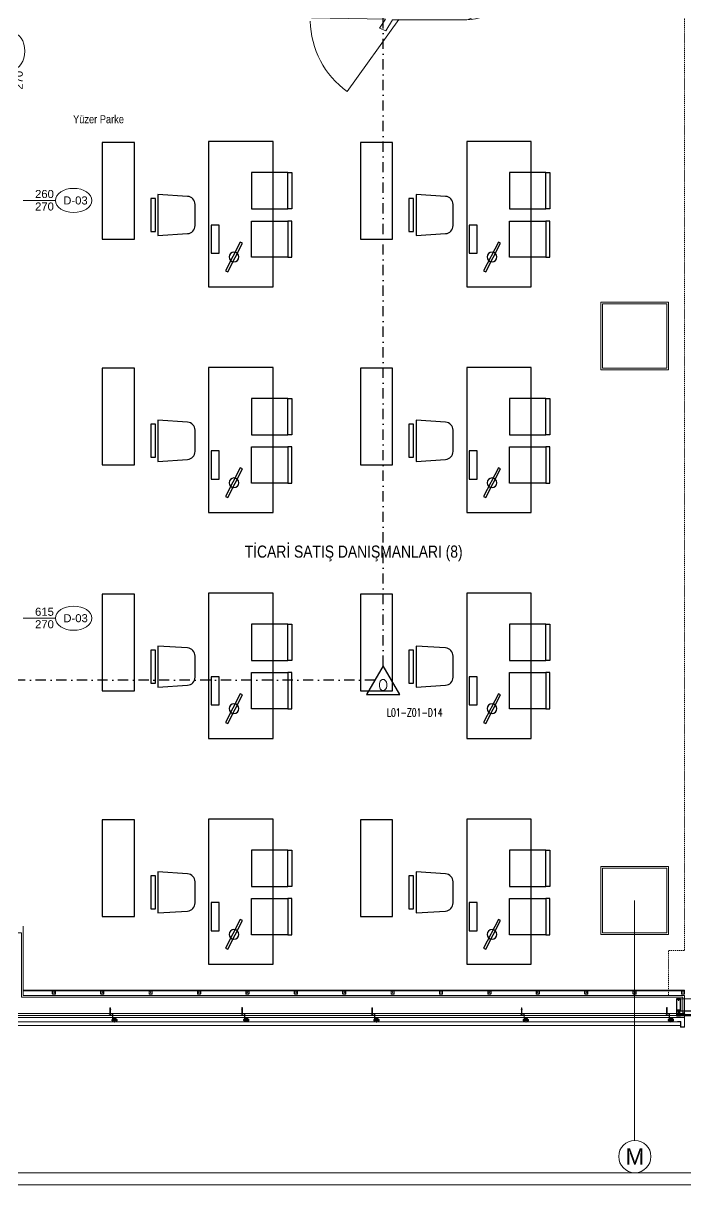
# Model space of a CAD drawing. Extents: x -3709 to 34975, y -230 to 8245.
# Drawn here: x 4483 to 5304, y 0 to 1440 of the extents above; entities that cross this region are included whole.
import ezdxf
from ezdxf.enums import TextEntityAlignment as Align

# ---------------------------------------------------------------- set-up
doc = ezdxf.new("R2010")
doc.units = 0
doc.linetypes.add('DASHDOT', pattern=[25.4, 12.7, -6.35, 0, -6.35])
doc.linetypes.add('DOT2', pattern=[0.125, 0, -0.125])
doc.layers.get('0').update_dxf_attribs({"color": 9, "lineweight": 9})
for name, color, linetype, lineweight in [('00', 9, 'Continuous', 9), ('01', 9, 'Continuous', 9), ('04', 9, 'Continuous', 9), ('05', 9, 'Continuous', 9), ('06D', 9, 'Continuous', 9), ('10', 9, 'Continuous', 9), ('10A', 9, 'Continuous', 9), ('11', 9, 'Continuous', 9), ('14', 9, 'Continuous', 9), ('15', 9, 'Continuous', 9), ('20', 9, 'DOT2', 9), ('21', 9, 'Continuous', 9), ('22', 8, 'Continuous', 9), ('24', 9, 'Continuous', 9), ('33', 9, 'BATTING', 9), ('40A', 9, 'Continuous', 9), ('E-DEDEKTÖR NUMARALARI', 20, 'Continuous', 30), ('E-KABLO', 7, 'Continuous', 30), ('E-OPTİK DUMAN DEDEKTÖRÜ', 7, 'Continuous', 30)]:
    doc.layers.add(name, color=color, linetype=linetype, lineweight=lineweight)
doc.styles.add('Arial', font='arial.ttf', dxfattribs={"height": 2.5})
doc.styles.add('E-YAZI', font='txttw.shx')
doc.styles.add('MuuM_TEXT-STANDART', font='ARIALN.TTF')
doc.linetypes.add('BATTING', pattern='A,0.0001,-0.1,[134,ltypeshp.shx,S=0.1,R=0,X=-0.1,Y=0],-0.2,[134,ltypeshp.shx,S=0.1,R=180,X=0.1,Y=0],-0.1', length=0.4001)

# ---------------------------------------------------------------- blocks, each defined once
blk = doc.blocks.new('0_aks')
at = {"linetype": 'Continuous'}
blk.add_circle((0, 0), 2, dxfattribs=at)
at = {"style": 'Arial'}
blk.add_attdef('AKS', text='', height=2, dxfattribs=at).set_placement((0, 0), align=Align.MIDDLE_CENTER)
blk = doc.blocks.new('p-aks_vw')
at = {"layer": '24', "ltscale": 2}
blk.add_lwpolyline([(4840, 40), (4840, -257.5)], dxfattribs=at)
at = {"layer": '24', "xscale": 10, "yscale": 10, "zscale": 10}
blk.add_blockref('0_aks', (4840.3, -277.5), dxfattribs=at).add_auto_attribs({'AKS': 'M'})
blk = doc.blocks.new('p-cephe-onkisim')
blk.add_point((-905.5, 38))
at = {"layer": '06D'}
for p, q in [((-244.8, 38), (-903.2, 38)), ((-244.8, 17), (-903.2, 17))]:
    blk.add_line(p, q, dxfattribs=at)
at = {"layer": '10', "lineweight": 25, "ltscale": 0.5}
for points in [[(-907.8, 23.6), (-907.4, 23.6), (-907.4, 23.6), (-907.3, 23.6), (-906.9, 23.6), (-906.9, 23.4), (-907, 23.4), (-907, 23.3), (-906.9, 23.3), (-906.6, 23.3), (-906.6, 23.4), (-906.7, 23.4), (-906.7, 23.6), (-906.1, 23.6), (-906, 23.5), (-906, 23.4), (-906, 22.3), (-905.9, 22.3), (-905.8, 22.3), (-905.7, 22.4), (-905.7, 22.4), (-905.7, 22.5), (-905.7, 22.6), (-905.7, 22.6), (-905.7, 22.6), (-905.7, 22.8), (-905.7, 22.8), (-905.7, 22.8), (-905.7, 23), (-905.7, 23), (-905.7, 23), (-905.7, 23.1), (-905.7, 23.2), (-905.7, 23.2), (-905.7, 23.3), (-905.7, 23.3), (-905.7, 23.4), (-905.7, 23.4), (-905.6, 23.6), (-905.5, 23.7), (-905.4, 23.6), (-905.3, 23.4), (-905.3, 23.3), (-905.3, 23.3), (-905.3, 23.2), (-905.3, 23.1), (-905.3, 23.1), (-905.3, 23), (-905.3, 22.9), (-905.3, 22.9), (-905.3, 22.9), (-905.3, 22.7), (-905.3, 22.7), (-905.3, 22.7), (-905.3, 22.6), (-905.3, 22.5), (-905.3, 22.5), (-905.3, 22.4), (-905.2, 22.4), (-905.1, 22.3), (-905, 22.3), (-905, 22.3), (-905, 23.4), (-904.9, 23.5), (-904.8, 23.6), (-904.3, 23.6), (-904.3, 23.4), (-904.4, 23.4), (-904.4, 23.3), (-904, 23.3), (-904, 23.3), (-904, 23.4), (-904.1, 23.4), (-904.1, 23.6), (-903.6, 23.6), (-903.6, 23.6), (-903.6, 23.6), (-903.1, 23.6), (-903.1, 23.4), (-903.3, 23.4), (-903.3, 23.3), (-903.2, 23.3), (-903, 23.3), (-903, 37.9), (-903, 38), (-903.2, 38), (-907.8, 38), (-908, 37.9), (-908, 37.9), (-908, 23.6)], [(-903.2, 23.9), (-907.8, 23.9), (-907.8, 37.8), (-905.7, 37.8), (-905.6, 37.7), (-905.6, 37.3), (-905.7, 37.2), (-905.7, 37.2), (-905.8, 37.2), (-905.8, 37.1), (-905.8, 37.1), (-905.9, 37.1), (-905.9, 37), (-905.9, 37), (-905.9, 36.9), (-906, 36.8), (-906, 36.8), (-906, 36.7), (-905.9, 36.7), (-905.9, 36.6), (-905.9, 36.6), (-905.9, 36.5), (-905.8, 36.5), (-905.8, 36.4), (-905.7, 36.4), (-905.6, 36.5), (-905.6, 36.7), (-905.7, 36.7), (-905.7, 36.7), (-905.7, 36.8), (-905.7, 36.9), (-905.7, 36.9), (-905.6, 36.9), (-905.6, 37), (-905.5, 37), (-905.4, 37), (-905.4, 36.9), (-905.4, 36.9), (-905.3, 36.9), (-905.3, 36.8), (-905.3, 36.7), (-905.4, 36.7), (-905.4, 36.7), (-905.4, 36.6), (-905.4, 36.5), (-905.3, 36.4), (-905.2, 36.4), (-905.2, 36.5), (-905.2, 36.5), (-905.1, 36.6), (-905.1, 36.6), (-905.1, 36.7), (-905.1, 36.7), (-905.1, 36.8), (-905.1, 36.8), (-905.1, 36.9), (-905.1, 37), (-905.1, 37), (-905.1, 37.1), (-905.2, 37.1), (-905.2, 37.1), (-905.3, 37.2), (-905.3, 37.2), (-905.3, 37.2), (-905.4, 37.3), (-905.4, 37.7), (-905.4, 37.8), (-903.2, 37.8), (-903.2, 23.9)], [(-908, 23.6), (-908, 17.2), (-907.9, 17), (-907.8, 17), (-903.2, 17), (-903, 17.1), (-903, 17.2), (-903, 18.2), (-903.1, 18.2), (-903.2, 17.9), (-903.2, 17.8), (-903.1, 17.8), (-903.1, 17.2), (-903.2, 17.1), (-907.8, 17.1), (-907.9, 17.2), (-907.9, 17.8), (-907.8, 17.8), (-907.8, 17.9), (-907.8, 23.6)]]:
    blk.add_lwpolyline(points, dxfattribs=at)
for points in [[(-907.6, 18.1), (-907.5, 18.1), (-907.5, 18.1), (-907.5, 18.2), (-907.8, 18.2), (-907.8, 17.8), (-907.7, 17.8), (-907.8, 17.8), (-907.8, 17.7), (-907.8, 17.7), (-907.8, 17.5), (-907.7, 17.4), (-907.6, 17.2), (-907.6, 17.2), (-907.6, 17.2), (-907.6, 17.3), (-907.6, 17.6), (-907.5, 17.7), (-906.6, 17.7), (-906.5, 17.8), (-906.5, 17.9), (-906.4, 18), (-905.5, 18), (-905.5, 18), (-905.5, 18), (-904.6, 18), (-904.5, 17.9), (-904.5, 17.8), (-904.4, 17.7), (-903.5, 17.7), (-903.5, 17.6), (-903.5, 17.3), (-903.4, 17.2), (-903.4, 17.2), (-903.4, 17.2), (-903.3, 17.4), (-903.2, 17.5), (-903.2, 17.7), (-903.2, 17.7), (-903.2, 17.8), (-903.3, 17.8), (-903.3, 17.8), (-903.2, 18.2), (-903.5, 18.2), (-903.6, 18.1), (-903.6, 18.1), (-903.4, 18.1), (-903.4, 17.9), (-903.5, 17.8), (-904.4, 17.8), (-904.4, 18.1), (-904.3, 18.1), (-904.3, 18.1), (-904.3, 18.2), (-906.7, 18.2), (-906.8, 18.1), (-906.8, 18.1), (-906.6, 18.1), (-906.6, 17.8), (-907.5, 17.8), (-907.6, 17.9)], [(-905, 22.2), (-905.2, 22.2), (-905.3, 22.3), (-905.3, 22.4), (-905.3, 22.6), (-905.3, 22.8), (-905.3, 22.8), (-905.3, 22.9), (-905.3, 22.9), (-905.3, 22.9), (-905.3, 23.1), (-905.3, 23.2), (-905.3, 23.2), (-905.4, 23.4), (-905.5, 23.4), (-905.6, 23.4), (-905.7, 23.2), (-905.7, 23.2), (-905.7, 23.1), (-905.7, 22.9), (-905.7, 22.9), (-905.7, 22.9), (-905.7, 22.8), (-905.7, 22.8), (-905.7, 22.6), (-905.7, 22.4), (-905.7, 22.3), (-905.8, 22.2), (-906, 22.2), (-906, 19.4), (-906, 19.3), (-905.9, 19.1), (-905.9, 19), (-905.9, 19), (-906, 19), (-906, 19), (-906, 19), (-906, 18.4), (-905.9, 18.3), (-905.8, 18.4), (-905.8, 18.5), (-905.8, 18.5), (-905.9, 18.5), (-905.9, 18.8), (-905.8, 18.9), (-905.5, 19.2), (-905.5, 19.2), (-905.5, 19.2), (-905.2, 18.9), (-905.1, 18.8), (-905.1, 18.5), (-905.2, 18.5), (-905.2, 18.5), (-905.2, 18.4), (-905.1, 18.3), (-905, 18.4), (-905, 18.4), (-905, 19), (-905, 19), (-905.1, 19), (-905.1, 19), (-905.1, 19.1), (-905, 19.3), (-905, 19.4)], [(-904.6, 21.6), (-904.6, 21.5), (-905, 21.5), (-905, 21.6), (-904.9, 21.7), (-904.9, 21.7), (-904.6, 21.7), (-904.5, 21.8), (-904.4, 21.9), (-904.4, 22.2), (-904.4, 22.2), (-904.4, 22.2), (-904.3, 22.2), (-904.3, 21.9), (-904.3, 21.9), (-904.3, 21.8), (-904.4, 21.8), (-904.4, 21.7), (-904.4, 21.7), (-904.4, 21.6), (-904.5, 21.6), (-904.5, 21.6)], [(-904.6, 20.7), (-904.6, 20.7), (-905, 20.6), (-905, 20.7), (-904.9, 20.8), (-904.9, 20.8), (-904.6, 20.8), (-904.5, 20.9), (-904.4, 21), (-904.4, 21.3), (-904.4, 21.3), (-904.4, 21.4), (-904.3, 21.3), (-904.3, 21), (-904.3, 21), (-904.3, 20.9), (-904.4, 20.9), (-904.4, 20.8), (-904.4, 20.8), (-904.4, 20.8), (-904.5, 20.7), (-904.5, 20.7)], [(-904.6, 19.8), (-904.6, 19.8), (-905, 19.7), (-905, 19.8), (-904.9, 19.9), (-904.9, 19.9), (-904.6, 19.9), (-904.5, 20), (-904.4, 20.1), (-904.4, 20.4), (-904.4, 20.5), (-904.4, 20.5), (-904.3, 20.4), (-904.3, 20.1), (-904.3, 20.1), (-904.3, 20), (-904.4, 20), (-904.4, 20), (-904.4, 19.9), (-904.4, 19.9), (-904.5, 19.8), (-904.5, 19.8)]]:
    blk.add_lwpolyline(points, close=True, dxfattribs=at)
at = {"layer": '10A', "linetype": 'Continuous'}
blk.add_lwpolyline([(-908, 17.5), (-908, 17.2), (-908.1, 17), (-908.1, 17), (-907.8, 17), (-908, 17.1), (-908, 17.2), (-908, 17.5)], dxfattribs=at)
at = {"layer": '15', "linetype": 'Continuous'}
blk.add_lwpolyline([(-741.4, 23), (-741.4, 18.5), (-904.3, 18.5), (-904.3, 23)], close=True, dxfattribs=at)
blk = doc.blocks.new('p-cephe-onkisim-toplam')
blk.add_blockref('p-cephe-onkisim', (0, 0))
blk = doc.blocks.new('p-kolon-80x80-vw')
at = {"layer": '01'}
blk.add_lwpolyline([(-40, -40), (-40, 40), (40, 40), (40, -40)], close=True, dxfattribs=at)
blk = doc.blocks.new('p-araba-caddy')
for points in [[(4.3, 87.5), (96.5, 89.4), (104.4, 102.9), (112.3, 100.1), (105.3, 88.5), (403.1, 88.7), (392.4, 85.5), (418.7, 84.4, -0.236784), (423.2, -86), (112.4, -97.4), (113, -112.6), (99.2, -96.1), (12.1, -96.1, -0.35315), (-45.8, -38.2), (-47.8, 31.6, -0.418979), (4.3, 87.5, -0.014091)], [(2.6, 87.1), (-12.8, 80.3, 0.245122), (-38.2, 40.6, 1.092698)], [(409.1, 84.8, -0.220393), (429.1, 10.6, -0.069309), (420.9, -80.6, -0.369387), (413.2, -85.3, 0.321855)], [(64.1, 71.9), (123.6, 65.8, 0.084966), (128.5, -72.9, -0.035125), (66.4, -79.5, -0.194351), (64.1, 71.9, 5.525286)], [(198.7, 59.3), (404.3, 58.7, -0.170159), (399.2, -57.5), (133.8, -68.3)], [(420.8, 66.6), (409.1, 55.6, -0.115145), (408.6, -46.7, 0.095225), (425.8, -65.7, -1.448896)], [(414.2, 20.7, 0.498413), (429.9, 21.3, -5.209749)], [(414.6, 10.4, -0.389225), (429.1, 8.8, 0.453338)], [(-37.1, -40.4), (-20.3, -78.2, 0.180747), (-6, -89.7), (12.1, -96.1)]]:
    blk.add_lwpolyline(points, format="xyb")
for points in [[(128.4, 63.6), (198.3, 59.3), (187, 88.6)], [(-16.6, 71.1), (53.8, 76), (64, 81.8), (88.8, 77.8), (93.6, 84.4), (100.3, 80.4), (104.7, 83.1), (183.5, 83.5), (188.3, 71.1), (129.9, 71.1)], [(220.1, 84.7), (385.3, 81.2), (382, 68.1), (219.9, 73.1), (220.1, 84.7)], [(277.7, 83.1), (275.4, 70.9)], [(330, 82.5), (330.9, 70)], [(36.4, 59.8), (-33.1, 43.8), (-47.9, 36), (-46.1, -36), (-30.1, -43.8), (45.2, -66.5)], [(404.8, 58), (419.3, 71.2)], [(-33.2, 43.7), (-33, -41.8)], [(-42.8, 38.7), (-42.7, -37.7)], [(-39.6, 40.4), (-39.4, -39.3)], [(-36.4, 42.1), (-36.2, -40.8)], [(399.2, -57.5), (422.7, -74.7)], [(217.7, -71.2), (380.6, -66), (385.8, -78.4), (219.1, -84.1), (217.2, -71.2)], [(277.5, -68.5), (278.6, -81.7)], [(328.6, -68.3), (329.4, -80.9)], [(-13.4, -77.2), (54.3, -79.9), (68.9, -86.5), (98.6, -88.7), (103, -86.9), (111, -96.2), (108.3, -88.7), (191.1, -89.1), (192, -93.6)], [(118.2, -77.6), (201.9, -75.8), (199.3, -94.6)]]:
    blk.add_lwpolyline(points)
blk.add_lwpolyline([(53.8, 76), (130, 70.6, 0.08903), (133.8, -71.9, -0.153631), (54.3, -80.6, -0.218697)], format="xyb", close=True)
blk = doc.blocks.new('p- caddy')
for p, q in [((-86.5, 354), (-175.7, 289.9)), ((97.8, 351.9), (187, 287.8))]:
    blk.add_line(p, q)
blk.add_arc((-86.5, 354), 109.8, 215.7081, 269.024)
at = {"extrusion": (0, 0, -1)}
blk.add_arc((-97.8, 351.9), 109.8, 215.7081, 269.024, dxfattribs=at)
at = {"rotation": 268.9244510197643}
blk.add_blockref('p-araba-caddy', (10.6, 442.2), dxfattribs=at)
blk = doc.blocks.new('m-çalışma dolap modül')
at = {"lineweight": -3, "ltscale": 0.5}
blk.add_lwpolyline([(0, 40), (120, 40), (120, 0), (0, 0)], close=True, dxfattribs=at)
blk = doc.blocks.new('m-vw-sandalye-02')
at = {"lineweight": -3, "ltscale": 0.5}
for points in [[(-22.5, 0), (-22.5, -5), (22.5, -5), (22.5, 0)], [(-22.5, -5), (22.5, -5), (22.5, -50), (-22.5, -50)]]:
    blk.add_lwpolyline(points, close=True, dxfattribs=at)
blk = doc.blocks.new('m-vw-sandalye')
at = {"lineweight": -3, "ltscale": 0.5}
blk.add_lwpolyline([(-20.5, 0), (20.5, 0), (20.5, -6), (-20.5, -6)], close=True, dxfattribs=at)
blk.add_lwpolyline([(-25.5, -9), (25.5, -9), (23.1, -45.7, -0.395265), (13.1, -55), (-13.1, -55, -0.395265), (-23.1, -45.7)], format="xyb", close=True, dxfattribs=at)
blk = doc.blocks.new('m-vw-çalışma-p-01')
at = {"lineweight": -3, "ltscale": 0.5}
for p, q in [((11.9, 179), (91.9, 179)), ((11.9, -1), (11.9, 179)), ((91.9, 179), (91.9, -1)), ((91.9, -1), (11.9, -1))]:
    blk.add_line(p, q, dxfattribs=at)
for points in [[(32.8, 159.2), (35.5, 160.5), (53.7, 124.9), (51.1, 123.6)], [(15, 137.5), (25, 137.5), (25, 102.5), (15, 102.5)]]:
    blk.add_lwpolyline(points, close=True, dxfattribs=at)
blk.add_circle((43.3, 142.1), 6, dxfattribs=at)
at = {"lineweight": -3, "ltscale": 0.5, "xscale": -1, "rotation": 270}
blk.add_blockref('m-vw-sandalye-02', (115, 120), dxfattribs=at)
at = {"lineweight": -3, "rotation": 90}
blk.add_blockref('m-vw-sandalye', (-60, 90), dxfattribs=at)
at = {"lineweight": -3, "ltscale": 0.5, "rotation": 270}
blk.add_blockref('m-vw-sandalye-02', (115, 60), dxfattribs=at)
blk = doc.blocks.new('cxvxv')
for p, q in [((-21988.4, 8561, 0), (-21988.4, 8560.3, 0)), ((-21988.4, 8560.3, 0), (-21986.6, 8560.3, 0)), ((-21988.4, 8555.4, 0), (-21986.6, 8555.4, 0)), ((-21988.4, 8554.7, 0), (-21988.4, 8555.4, 0)), ((-21986.9, 8561.1, 0), (-21988.2, 8561.1, 0)), ((-21988, 8561.2, 0), (-21987, 8561.3, 0)), ((-21988, 8561.3, 0), (-21988, 8561.3, 0)), ((-21988, 8561.2, 0), (-21988, 8561.3, 0)), ((-21988, 8561.3, 0), (-21987.9, 8561.3, 0)), ((-21988, 8561.1, 0), (-21987, 8561.2, 0)), ((-21988, 8561.1, 0), (-21988, 8561.2, 0)), ((-21988, 8561.2, 0), (-21988, 8561.2, 0)), ((-21988, 8561.1, 0), (-21988, 8561.1, 0)), ((-21988, 8561.1, 0), (-21988, 8561.1, 0)), ((-21988, 8561.1, 0), (-21988, 8561.1, 0)), ((-21988, 8561, 0), (-21988, 8560.3, 0)), ((-21988, 8560.3, 0), (-21987, 8560.3, 0)), ((-21988, 8560.3, 0), (-21988, 8560.3, 0)), ((-21988, 8560.1, 0), (-21988, 8555.6, 0)), ((-21988, 8555.4, 0), (-21987, 8555.4, 0)), ((-21988, 8554.7, 0), (-21988, 8555.4, 0)), ((-21988, 8555.4, 0), (-21988, 8555.4, 0)), ((-21987.5, 8561.3, 0), (-21987.9, 8561.3, 0)), ((-21987.7, 8561, 0), (-21987.7, 8561.1, 0)), ((-21987.7, 8561.1, 0), (-21987.7, 8561.1, 0)), ((-21987.5, 8561.3, 0), (-21987.1, 8561.3, 0)), ((-21987.1, 8561.3, 0), (-21987.1, 8561.2, 0)), ((-21987, 8561.3, 0), (-21987.1, 8561.3, 0)), ((-21987.1, 8561.3, 0), (-21987, 8561.3, 0)), ((-21987, 8561.3, 0), (-21987.1, 8561.3, 0)), ((-21987, 8561.3, 0), (-21987.1, 8561.3, 0)), ((-21987.1, 8561.2, 0), (-21987, 8561.2, 0)), ((-21987, 8561.2, 0), (-21987.1, 8561.2, 0)), ((-21987.1, 8561.2, 0), (-21987.1, 8561.1, 0)), ((-21987.1, 8561.1, 0), (-21987, 8561.1, 0)), ((-21987.1, 8560.6, 0), (-21987.1, 8561, 0)), ((-21987.1, 8560.6, 0), (-21987.1, 8560.3, 0)), ((-21987.1, 8560.3, 0), (-21987.1, 8560.3, 0)), ((-21987.1, 8555.6, 0), (-21987.1, 8560.1, 0)), ((-21987.1, 8555.1, 0), (-21987.1, 8555.4, 0)), ((-21987.1, 8555.4, 0), (-21987.1, 8555.4, 0)), ((-21987.1, 8555.1, 0), (-21987.1, 8554.7, 0)), ((-21987, 8560.3, 0), (-21987, 8560.3, 0)), ((-21987, 8555.6, 0), (-21987, 8560.1, 0)), ((-21987, 8555.4, 0), (-21987, 8555.4, 0)), ((-21986.6, 8560.3, 0), (-21986.6, 8561, 0)), ((-21986.6, 8555.4, 0), (-21986.6, 8554.7, 0)), ((-21986.9, 8554.7, 0), (-21988.2, 8554.7, 0))]:
    blk.add_line(p, q)
at = {"elevation": 0}
for points in [[(-21986.3, 8560.1), (-21988.7, 8560.1), (-21988.7, 8560.3), (-21986.3, 8560.3)], [(-21986.3, 8555.6), (-21988.7, 8555.6), (-21988.7, 8555.4), (-21986.3, 8555.4)]]:
    blk.add_lwpolyline(points, close=True, dxfattribs=at)
for points in [[(-21988, 8560.3), (-21988, 8560.3)], [(-21988, 8560.1), (-21988, 8555.6)], [(-21988, 8555.4), (-21988, 8555.4)]]:
    blk.add_lwpolyline(points, dxfattribs=at)
for centre, radius, start, end in [((-21988.2, 8560.8, 0), 0.315, 45.8497, 134.1503), ((-21987.5, 8560, 0), 1.12, 66.8701, 113.1299), ((-21987.5, 8560, 0), 1.12, 66.8701, 113.1299), ((-21986.9, 8560.8, 0), 0.313, 45.449, 134.551), ((-21988.2, 8555, 0), 0.315, 225.8497, 314.1503), ((-21987.5, 8555.8, 0), 1.12, 246.8701, 293.1299), ((-21987.5, 8555.8, 0), 1.12, 246.8701, 293.1299), ((-21986.9, 8555, 0), 0.313, 225.449, 314.551)]:
    blk.add_arc(centre, radius, start, end)
blk = doc.blocks.new('VIDA')
for p, q in [((-18072, 6524), (-18070, 6525)), ((-18072, 6524), (-18072, 6524)), ((-18072, 6524), (-18072, 6524)), ((-18070, 6523), (-18072, 6524)), ((-18070, 6525), (-18071, 6523)), ((-18071, 6523), (-18070, 6525)), ((-18070, 6523), (-18069, 6525)), ((-18070, 6525), (-18070, 6525)), ((-18070, 6525), (-18070, 6524)), ((-18070, 6524), (-18070, 6525)), ((-18070, 6525), (-18070, 6525)), ((-18070, 6525), (-18070, 6525)), ((-18070, 6525), (-18069, 6525)), ((-18070, 6524), (-18070, 6524)), ((-18069, 6522), (-18070, 6523)), ((-18070, 6523), (-18070, 6523)), ((-18069, 6523), (-18068, 6525)), ((-18069, 6522), (-18069, 6525)), ((-18069, 6525), (-18069, 6522)), ((-18069, 6525), (-18069, 6525)), ((-18069, 6525), (-18069, 6525)), ((-18069, 6525), (-18069, 6525)), ((-18069, 6525), (-18069, 6525)), ((-18069, 6525), (-18068, 6525)), ((-18069, 6523), (-18069, 6522)), ((-18068, 6522), (-18069, 6523)), ((-18069, 6523), (-18069, 6523)), ((-18069, 6522), (-18069, 6522)), ((-18067, 6525), (-18068, 6522)), ((-18068, 6523), (-18067, 6525)), ((-18068, 6525), (-18068, 6523)), ((-18068, 6522), (-18068, 6525)), ((-18068, 6525), (-18068, 6525)), ((-18068, 6525), (-18068, 6522)), ((-18068, 6525), (-18068, 6525)), ((-18068, 6525), (-18068, 6525)), ((-18068, 6525), (-18067, 6525)), ((-18068, 6523), (-18068, 6522)), ((-18068, 6522), (-18068, 6523)), ((-18068, 6523), (-18068, 6523)), ((-18068, 6523), (-18068, 6522)), ((-18067, 6522), (-18068, 6522)), ((-18068, 6522), (-18068, 6522)), ((-18066, 6525), (-18067, 6525)), ((-18067, 6523), (-18066, 6525)), ((-18066, 6525), (-18067, 6522)), ((-18067, 6525), (-18067, 6523)), ((-18067, 6522), (-18067, 6525)), ((-18067, 6525), (-18067, 6525)), ((-18067, 6525), (-18067, 6525)), ((-18067, 6525), (-18067, 6525)), ((-18067, 6522), (-18067, 6523)), ((-18067, 6523), (-18067, 6522)), ((-18067, 6523), (-18067, 6523)), ((-18067, 6523), (-18067, 6522)), ((-18066, 6522), (-18067, 6522)), ((-18066, 6525), (-18066, 6525)), ((-18066, 6525), (-18066, 6525)), ((-18066, 6525), (-18066, 6525)), ((-18066, 6525), (-18066, 6523)), ((-18066, 6522), (-18066, 6525)), ((-18065, 6525), (-18066, 6522)), ((-18066, 6523), (-18065, 6525)), ((-18066, 6525), (-18065, 6525)), ((-18066, 6523), (-18066, 6523)), ((-18066, 6523), (-18066, 6522)), ((-18066, 6523), (-18066, 6522)), ((-18066, 6522), (-18066, 6523)), ((-18065, 6522), (-18066, 6522)), ((-18065, 6525), (-18065, 6523)), ((-18065, 6522), (-18065, 6525)), ((-18065, 6525), (-18065, 6525)), ((-18065, 6525), (-18065, 6525)), ((-18065, 6525), (-18065, 6525)), ((-18065, 6525), (-18064, 6525)), ((-18065, 6523), (-18064, 6525)), ((-18064, 6525), (-18065, 6522)), ((-18065, 6522), (-18064, 6525)), ((-18065, 6523), (-18065, 6522)), ((-18065, 6523), (-18065, 6523)), ((-18065, 6523), (-18065, 6522)), ((-18065, 6522), (-18065, 6523)), ((-18064, 6523), (-18065, 6522)), ((-18064, 6523), (-18065, 6522)), ((-18065, 6522), (-18065, 6522)), ((-18064, 6525), (-18064, 6525)), ((-18064, 6525), (-18064, 6525)), ((-18064, 6525), (-18064, 6525)), ((-18064, 6525), (-18064, 6523)), ((-18064, 6522), (-18062, 6525)), ((-18062, 6525), (-18064, 6522)), ((-18064, 6523), (-18062, 6525)), ((-18062, 6525), (-18064, 6525)), ((-18064, 6523), (-18064, 6523)), ((-18062, 6523), (-18064, 6522)), ((-18062, 6523), (-18064, 6522)), ((-18064, 6522), (-18064, 6523)), ((-18064, 6522), (-18064, 6522)), ((-18063, 6522), (-18062, 6525)), ((-18061, 6525), (-18063, 6523)), ((-18062, 6525), (-18063, 6525)), ((-18062, 6523), (-18063, 6522)), ((-18063, 6522), (-18061, 6523)), ((-18062, 6523), (-18063, 6522)), ((-18063, 6523), (-18061, 6523)), ((-18063, 6522), (-18061, 6522)), ((-18062, 6525), (-18061, 6525)), ((-18062, 6525), (-18062, 6525)), ((-18062, 6525), (-18062, 6525)), ((-18062, 6525), (-18062, 6525)), ((-18061, 6525), (-18062, 6525)), ((-18062, 6523), (-18061, 6525)), ((-18061, 6525), (-18062, 6522)), ((-18062, 6522), (-18061, 6525)), ((-18061, 6523), (-18062, 6525)), ((-18062, 6525), (-18061, 6522)), ((-18062, 6525), (-18062, 6523)), ((-18062, 6525), (-18062, 6525)), ((-18062, 6525), (-18061, 6525)), ((-18062, 6523), (-18062, 6523)), ((-18062, 6522), (-18062, 6523)), ((-18061, 6523), (-18062, 6522)), ((-18061, 6523), (-18062, 6522)), ((-18062, 6522), (-18062, 6522)), ((-18061, 6525), (-18060, 6525)), ((-18061, 6525), (-18061, 6525)), ((-18061, 6525), (-18061, 6525)), ((-18061, 6525), (-18061, 6525)), ((-18061, 6525), (-18061, 6523)), ((-18061, 6522), (-18060, 6525)), ((-18060, 6525), (-18061, 6522)), ((-18061, 6523), (-18060, 6525)), ((-18061, 6523), (-18061, 6523)), ((-18060, 6523), (-18061, 6522)), ((-18060, 6523), (-18061, 6522)), ((-18061, 6522), (-18061, 6523)), ((-18061, 6522), (-18061, 6522)), ((-18060, 6525), (-18060, 6525)), ((-18060, 6525), (-18060, 6525)), ((-18060, 6525), (-18060, 6525)), ((-18060, 6525), (-18060, 6525)), ((-18060, 6525), (-18060, 6523)), ((-18060, 6523), (-18060, 6525)), ((-18059, 6525), (-18060, 6522)), ((-18060, 6522), (-18059, 6525)), ((-18060, 6525), (-18059, 6525)), ((-18059, 6524), (-18060, 6523)), ((-18060, 6522), (-18060, 6523)), ((-18060, 6523), (-18060, 6522)), ((-18060, 6523), (-18060, 6522)), ((-18060, 6523), (-18060, 6523)), ((-18060, 6523), (-18059, 6523)), ((-18060, 6522), (-18060, 6522)), ((-18058, 6527), (-18059, 6527)), ((-18059, 6521), (-18059, 6527)), ((-18059, 6525), (-18059, 6525)), ((-18058, 6521), (-18059, 6521))]:
    blk.add_line(p, q)
for points in [[(-18069, 6525), (-18069, 6523)], [(-18057, 6524), (-18057, 6524), (-18057, 6524), (-18057, 6523)]]:
    blk.add_lwpolyline(points)
for start, end in [(7.5095, 35.2427), (324.7573, 352.4905)]:
    blk.add_arc((-18062, 6524), 5.21, start, end)
blk = doc.blocks.new('çelik dübel')
at = {"ltscale": 7}
for p, q in [((-87, -2), (-85, 2)), ((-85, -6), (-85, 2)), ((-68, 2), (-85, 2)), ((-75, -6), (-75, 2)), ((-70, -6), (-70, 2)), ((-68, 3), (-58, 2)), ((-68, -7), (-68, 3)), ((-58, -6), (-58, 2)), ((-53, 2), (-58, 2)), ((-8, 2), (-58, 2)), ((-53, -6), (-53, 2)), ((-25, -6), (-25, 2)), ((-25, -6), (-24, 2)), ((-23, -6), (-22, 2)), ((-21, -6), (-20, 2)), ((-19, -6), (-18, 2)), ((-17, -6), (-16, 2)), ((-85, -6), (-87, -2)), ((-68, -6), (-85, -6)), ((-68, -7), (-58, -6)), ((-53, -5), (-58, -5)), ((-8, -6), (-58, -6))]:
    blk.add_line(p, q, dxfattribs=at)
for p, q in [((-15, -6), (-14, 2)), ((-13, -6), (-12, 2)), ((-11, -6), (-10, 1)), ((-10, -9), (-10, 5)), ((-9, 5), (-10, 5)), ((-10, 3), (-10, 5)), ((-9, -9), (-9, 5)), ((-8, 2), (-8, 3)), ((-8, -4), (-8, 0)), ((-5, 4), (-7, 4)), ((-5, 1), (-7, 1)), ((-4, 2), (-4, 3)), ((-1, 2), (-4, 2)), ((-4, -4), (-4, 0)), ((-3, -6), (-2, 2)), ((-1, -6), (0, 1)), ((0, -5), (0, 1)), ((-10, -7), (-10, -9)), ((-9, -9), (-10, -9)), ((-8, -6), (-8, -7)), ((-5, -5), (-7, -5)), ((-5, -8), (-7, -8)), ((-4, -6), (-4, -7)), ((-1, -6), (-4, -6))]:
    blk.add_line(p, q)
for points in [[(-68, 1), (-67, 0), (-67, 0), (-67, 0), (-66, -1), (-66, -1), (-66, -2), (-65, -2), (-65, -3), (-65, -3), (-65, -3), (-65, -3), (-64, -4), (-64, -4), (-64, -3), (-64, -3), (-63, -3), (-63, -3), (-63, -3), (-63, -2), (-62, -2), (-62, -2), (-62, -1), (-62, -1), (-61, -1), (-61, -1), (-61, -1), (-61, 0), (-61, 0), (-60, -1), (-60, -1), (-60, -1), (-60, -1), (-60, -1), (-60, -2), (-59, -2), (-59, -3), (-59, -3), (-59, -3), (-58, -3), (-58, -3)], [(-68, 0), (-68, 0), (-68, 0), (-68, -1), (-68, -1), (-68, -1), (-68, -1), (-68, -1), (-68, -1), (-68, -1), (-68, -1), (-68, -1), (-67, -1), (-67, -1), (-67, -1), (-67, -1), (-67, -1), (-67, -1), (-67, -1), (-67, -1), (-67, -1), (-67, -1), (-67, -1), (-67, -1), (-67, -1), (-67, -1), (-67, -1), (-67, -2), (-67, -2), (-67, -2), (-67, -2), (-67, -2), (-67, -2), (-67, -2), (-67, -2), (-67, -2), (-67, -2), (-67, -2), (-67, -2), (-67, -2), (-67, -2), (-67, -2), (-67, -2), (-66, -2), (-66, -3), (-66, -3), (-66, -3), (-66, -3), (-66, -3), (-66, -3), (-66, -3), (-66, -3), (-66, -3), (-66, -3), (-66, -3), (-66, -3), (-66, -3), (-66, -3), (-66, -3), (-66, -3), (-66, -3), (-66, -4), (-66, -4), (-66, -4), (-66, -4), (-66, -4), (-66, -4), (-66, -4), (-66, -4), (-66, -4), (-66, -4), (-66, -4), (-65, -4), (-65, -4), (-65, -4), (-65, -4), (-65, -4), (-65, -4), (-65, -4), (-65, -4), (-65, -4), (-65, -4), (-65, -4), (-65, -4), (-65, -4), (-65, -4), (-65, -5), (-65, -5), (-65, -5), (-64, -5), (-64, -5), (-64, -5), (-64, -5), (-64, -5), (-64, -5), (-64, -5), (-64, -5), (-64, -5), (-64, -5), (-64, -4), (-64, -4), (-64, -4), (-64, -4), (-64, -4), (-64, -4), (-63, -4), (-63, -4), (-63, -4), (-63, -4), (-63, -4), (-63, -4), (-63, -4), (-63, -4), (-63, -4), (-63, -4), (-63, -4), (-63, -4), (-63, -4), (-63, -4), (-63, -4), (-63, -4), (-63, -4), (-63, -4), (-63, -4), (-63, -4), (-63, -4), (-63, -4), (-63, -4), (-63, -4), (-62, -4), (-62, -4), (-62, -3), (-62, -3), (-62, -3), (-62, -3), (-62, -3), (-62, -3), (-62, -3), (-62, -3), (-62, -3), (-62, -3), (-62, -3), (-62, -3), (-62, -3), (-62, -3), (-62, -3), (-62, -3), (-62, -3), (-62, -3), (-62, -3), (-62, -3), (-62, -3), (-62, -3), (-62, -3), (-62, -3), (-62, -3), (-62, -2), (-61, -2), (-61, -2), (-61, -2), (-61, -2), (-61, -2), (-61, -2), (-61, -2), (-61, -2), (-61, -2), (-61, -2), (-61, -2), (-61, -2), (-61, -2), (-61, -2), (-61, -2), (-61, -2), (-61, -2), (-61, -2), (-61, -2), (-61, -2), (-61, -2), (-61, -2), (-61, -2), (-61, -2), (-61, -2), (-61, -2), (-61, -2), (-61, -2), (-61, -2), (-61, -2), (-61, -2), (-61, -2), (-61, -2), (-61, -2), (-61, -2), (-61, -2), (-61, -2), (-61, -2), (-61, -2), (-61, -2), (-61, -2), (-61, -2), (-61, -2), (-60, -2), (-60, -2), (-60, -2), (-60, -2), (-60, -3), (-60, -3), (-60, -3), (-60, -3), (-60, -3), (-60, -3), (-60, -3), (-60, -3), (-60, -3), (-60, -3), (-60, -3), (-60, -3), (-60, -3), (-60, -3), (-60, -3), (-60, -3), (-60, -3), (-60, -3), (-60, -4), (-60, -4), (-60, -4), (-60, -4), (-60, -4), (-60, -4), (-59, -4), (-59, -4), (-59, -4), (-59, -4), (-59, -4), (-59, -4), (-59, -4), (-59, -4), (-59, -4), (-59, -4), (-58, -4), (-58, -4), (-58, -5)]]:
    blk.add_lwpolyline(points)
for centre, start, end in [((-7, 3), 90, 180), ((-7, 2), 180, 270), ((-7, 0), 90, 180), ((-5, 3), 0, 90), ((-5, 2), 270, 0), ((-5, 0), 0, 90), ((-1, 1), 0, 90), ((-7, -4), 180, 270), ((-7, -6), 90, 180), ((-7, -7), 180, 270), ((-5, -4), 270, 0), ((-5, -6), 0, 90), ((-5, -7), 270, 0), ((-1, -5), 270, 0)]:
    blk.add_arc(centre, 1, start, end)
blk = doc.blocks.new('kjdol')
at = {"elevation": -249.8}
for points in [[(77398, 60089.9), (77398, 60085.9), (77394, 60085.9), (77394, 60089.9)], [(77397.8, 60089.7), (77397.8, 60086.1), (77394.2, 60086.1), (77394.2, 60089.7)]]:
    blk.add_lwpolyline(points, close=True, dxfattribs=at)
at = {"ltscale": 10, "elevation": -278.9}
blk.add_lwpolyline([(77394.1, 60089.9), (77403.3, 60089.9, 0.460237), (77404.2, 60090.8), (77404.2, 60094.9), (77403.8, 60094.9), (77403.8, 60091.3, -0.414214), (77402.8, 60090.3), (77394.1, 60090.3)], format="xyb", close=True, dxfattribs=at)
at = {"xscale": 0.1000000000058208, "yscale": 0.1000000000058208, "zscale": 0.1000000000058208, "rotation": 180}
blk.add_blockref('VIDA', (75587.8, 60740.3, -249.8), dxfattribs=at)
blk.add_blockref('cxvxv', (99383.5, 51530.1, -249.8))
at = {"extrusion": (0, 0, -1), "xscale": 0.1000000000058208, "yscale": 0.1000000000058208, "zscale": -0.0999999999999091}
blk.add_blockref('çelik dübel', (-77402.7, 60093.4, 459.2), dxfattribs=at)
blk = doc.blocks.new('0_doorno')
blk.add_lwpolyline([(4.5, 0), (12.5, 0)])
blk.add_ellipse((0, 0), major_axis=(-4.5, 0), ratio=0.666667)
at = {"style": 'Arial'}
blk.add_attdef('YUKSEKLIK', text='', height=2, dxfattribs=at).set_placement((5, 5.9), align=Align.TOP_LEFT)
blk.add_attdef('KAPINO', text='', height=1.4, dxfattribs=at).set_placement((-0.02, -0.04), align=Align.MIDDLE)
blk.add_attdef('GENISLIK', text='', height=2, dxfattribs=at).set_placement((5, -1.89), align=Align.BOTTOM_LEFT)
blk = doc.blocks.new('Prf-40x40')
for points in [[(1.5, -2), (-1.5, -2, -0.414214), (-2, -1.5), (-2, 1.5, -0.414214), (-1.5, 2), (1.5, 2, -0.414214), (2, 1.5), (2, -1.5, -0.414214)], [(1.5, -1.7), (-1.5, -1.7, -0.414214), (-1.7, -1.5), (-1.7, 1.5, -0.414214), (-1.5, 1.7), (1.5, 1.7, -0.414214), (1.7, 1.5), (1.7, -1.5, -0.414214)]]:
    blk.add_lwpolyline(points, format="xyb", close=True)
blk.add_point((0, 0))
blk = doc.blocks.new('100_OPTİK DUMAN DEDEKTÖRÜ 085')
at = {"layer": 'E-OPTİK DUMAN DEDEKTÖRÜ', "color": 4}
blk.add_lwpolyline([(2.06, 0), (0, 3.57), (-2.06, 0)], close=True, dxfattribs=at)
at = {"layer": 'E-OPTİK DUMAN DEDEKTÖRÜ', "color": 3, "style": 'E-YAZI'}
blk.add_text('O', height=1.36, dxfattribs=at).set_placement((-0.02, 1.2), align=Align.MIDDLE)

msp = doc.modelspace()

# ---------------------------------------------------------------- linework, layer by layer
at = {"layer": '00'}
for points in [[(4915.84, 212.5), (4460.84, 212.5), (4460.84, 227.5), (4460.84, 227.5), (4460.84, 312.5), (4480.84, 312.5), (4480.84, 232.5), (4915.84, 232.5)], [(4915.84, 232.5), (5300.84, 232.5), (5300.84, 212.5), (4915.84, 212.5)]]:
    msp.add_lwpolyline(points, dxfattribs=at)
at = {"layer": '06D', "elevation": -29.1}
msp.add_lwpolyline([(4345.84, 307.5), (4455.84, 307.5), (4455.84, 207.5), (4915.84, 207.5)], dxfattribs=at)
at = {"layer": '06D'}
msp.add_lwpolyline([(4915.84, 207.5), (5302.51, 207.5)], dxfattribs=at)
msp.add_lwpolyline([(5302.17, 212.5, -0.340694), (5302.14, 213.3), (5300.96, 213.3, 0.340694), (5300.99, 212.5)], format="xyb", close=True, dxfattribs=at)
for centre, radius, start, end in [((5302.67, 212.92), 0.653, 144.75805, 220.01273), ((5302.9, 212.92), 0.653, 144.75391, 220.0138), ((5303.17, 212.94), 0.658, 147.54545, 222.37748), ((5303.39, 213), 0.655, 152.60513, 229.05284)]:
    msp.add_arc(centre, radius, start, end, dxfattribs=at)
at = {"layer": '10A'}
for points in [[(4761.14, 197.5), (4454.09, 197.5), (4454.09, 202), (4761.14, 202)], [(4761.47, 202), (5297.56, 202), (5297.56, 197.5)], [(5294.11, 202.3), (5294.11, 202), (5297.81, 202), (5297.81, 195.5), (5302.81, 195.5), (5302.81, 206.5), (5302.81, 206.5), (5302.81, 212.5), (5302.51, 212.5), (5302.51, 195.8), (5298.11, 195.8), (5298.11, 202.3), (5294.11, 202.3)], [(5297.56, 197.5), (4761.14, 197.5)]]:
    msp.add_lwpolyline(points, dxfattribs=at)
at = {"layer": '11'}
msp.add_lwpolyline([(4482.84, 241.5), (4482.84, 240.5), (5302.84, 240.5), (5302.84, 241.5)], close=True, dxfattribs=at)
at = {"layer": '14'}
for points in [[(5198.84, 1094.5), (5282.84, 1094.5), (5282.84, 1010.5), (5198.84, 1010.5)], [(5198.84, 394.5), (5282.84, 394.5), (5282.84, 310.5), (5198.84, 310.5)]]:
    msp.add_lwpolyline(points, close=True, dxfattribs=at)
for points in [[(4913.84, 234.5), (4913.84, 234.5), (4482.84, 234.5), (4482.84, 320.5)], [(4913.84, 234.5), (4913.84, 234.5), (5302.84, 234.5), (5302.84, 206.6)]]:
    msp.add_lwpolyline(points, dxfattribs=at)
at = {"layer": '20'}
msp.add_lwpolyline([(5282.84, 3972.5), (5282.84, 3912.5), (5302.84, 3912.5), (5302.84, 290.44), (5282.84, 290.44), (5282.83, 234.5)], dxfattribs=at)
at = {"layer": '33', "ltscale": 0.2}
for points in [[(4343.49, 334.5), (4343.49, 310), (4458.34, 310), (4458.34, 210), (4915.84, 210)], [(5302.51, 210), (4915.84, 210)]]:
    msp.add_lwpolyline(points, dxfattribs=at)
at = {"layer": '40A'}
for points in [[(6995, 0), (0, 0), (0, 4205), (6995, 4205)], [(80, 4190), (6455.06, 4190), (6455.06, 15), (80, 15)]]:
    msp.add_lwpolyline(points, close=True, dxfattribs=at)
at = {"layer": 'E-KABLO', "color": 6, "linetype": 'DASHDOT'}
for p, q in [((4929.23, 643.36), (4929.23, 1556.1)), ((4918.94, 625.53), (4068.51, 625.53))]:
    msp.add_line(p, q, dxfattribs=at)

# ---------------------------------------------------------------- block references
for name, p in [('p-cephe-onkisim-toplam', (6200.84, 192.5)), ('p-cephe-onkisim-toplam', (6200.84, 192.4)), ('p-kolon-80x80-vw', (5240.84, 1052.5)), ('p-kolon-80x80-vw', (5240.84, 1052.4)), ('p-kolon-80x80-vw', (5240.84, 352.5)), ('p-kolon-80x80-vw', (5240.84, 352.4))]:
    msp.add_blockref(name, p)
at = {"layer": '04', "rotation": 270}
msp.add_blockref('p- caddy', (4596.64, 1542.5), dxfattribs=at)
at = {"layer": '05', "lineweight": -3, "xscale": -1}
for name, p, rotation in [('m-çalışma dolap modül', (4620.84, 1292.5), 90), ('m-vw-çalışma-p-01', (4700.84, 1292.5), 180), ('m-çalışma dolap modül', (4940.84, 1292.5), 90), ('m-vw-çalışma-p-01', (5020.84, 1292.5), 180), ('m-çalışma dolap modül', (4620.84, 1012.5), 90), ('m-çalışma dolap modül', (4620.84, 732.5), 90), ('m-vw-çalışma-p-01', (4700.84, 732.5), 180), ('m-çalışma dolap modül', (4620.84, 452.5), 90), ('m-vw-çalışma-p-01', (4700.84, 452.5), 180), ('m-çalışma dolap modül', (4940.84, 452.5), 90), ('m-vw-çalışma-p-01', (5020.84, 452.5), 180)]:
    msp.add_blockref(name, p, dxfattribs=dict(at, rotation=rotation))
at = {"layer": '05', "xscale": -1}
for name, p, rotation in [('m-vw-çalışma-p-01', (4700.84, 1012.5), 180), ('m-çalışma dolap modül', (4940.84, 1012.5), 90), ('m-vw-çalışma-p-01', (5020.84, 1012.5), 180), ('m-çalışma dolap modül', (4940.84, 732.5), 90), ('m-vw-çalışma-p-01', (5020.84, 732.5), 180)]:
    msp.add_blockref(name, p, dxfattribs=dict(at, rotation=rotation))
at = {"layer": '10'}
for name, p, rotation in [('Prf-40x40', (4520.84, 238.5), 180), ('Prf-40x40', (4580.84, 238.5), 180), ('Prf-40x40', (4640.84, 238.5), 180), ('Prf-40x40', (4700.84, 238.5), 180), ('Prf-40x40', (4760.84, 238.5), 180), ('Prf-40x40', (4820.84, 238.5), 180), ('Prf-40x40', (4880.84, 238.5), 180), ('Prf-40x40', (4940.84, 238.5), 180), ('Prf-40x40', (5000.84, 238.5), 180), ('Prf-40x40', (5060.84, 238.5), 180), ('Prf-40x40', (5120.84, 238.5), 180), ('Prf-40x40', (5180.84, 238.5), 180), ('Prf-40x40', (5240.84, 238.5), 180), ('Prf-40x40', (5300.84, 238.5), 180), ('kjdol', (64684.01, -77191.97, 249.79), 90), ('kjdol', (64847.36, -77191.67, 249.79), 90), ('kjdol', (65008.74, -77191.97, 249.79), 90), ('kjdol', (65194.01, -77191.97, 249.79), 90), ('kjdol', (65374.01, -77191.67, 249.79), 90)]:
    msp.add_blockref(name, p, dxfattribs=dict(at, rotation=rotation))
at = {"layer": '22'}
ref = msp.add_blockref('0_doorno', (4469.77, 1405.71), dxfattribs=dict(at, xscale=-5, yscale=5, zscale=5, rotation=90))
ref.add_attrib('KAPINO', 'D-03', dxfattribs={"layer": '0', "height": 10, "rotation": 90, "style": 'Arial'}).set_placement((4469.77, 1409.76), align=Align.MIDDLE)
ref.add_attrib('GENISLIK', '30', dxfattribs={"layer": '0', "height": 10, "rotation": 90, "style": 'Arial'}).set_placement((4469.77, 1357.89), align=Align.BOTTOM_LEFT)
ref.add_attrib('YUKSEKLIK', '270', dxfattribs={"layer": '0', "height": 10, "rotation": 90, "style": 'Arial'}).set_placement((4472.27, 1357.89), align=Align.TOP_LEFT)
ref = msp.add_blockref('0_doorno', (4545.34, 1220.5), dxfattribs=dict(at, xscale=-5, yscale=5, zscale=5))
ref.add_attrib('KAPINO', 'D-03', dxfattribs={"layer": '0', "height": 10, "style": 'Arial'}).set_placement((4547.6, 1220.5), align=Align.MIDDLE)
ref.add_attrib('GENISLIK', '260', dxfattribs={"layer": '0', "height": 10, "style": 'Arial'}).set_placement((4497.52, 1220.5), align=Align.BOTTOM_LEFT)
ref.add_attrib('YUKSEKLIK', '270', dxfattribs={"layer": '0', "height": 10, "style": 'Arial'}).set_placement((4497.52, 1218), align=Align.TOP_LEFT)
ref = msp.add_blockref('0_doorno', (4545.34, 702.5), dxfattribs=dict(at, xscale=-5, yscale=5, zscale=5))
ref.add_attrib('KAPINO', 'D-03', dxfattribs={"layer": '0', "height": 10, "style": 'Arial'}).set_placement((4547.75, 702.5), align=Align.MIDDLE)
ref.add_attrib('GENISLIK', '615', dxfattribs={"layer": '0', "height": 10, "style": 'Arial'}).set_placement((4497.53, 702.5), align=Align.BOTTOM_LEFT)
ref.add_attrib('YUKSEKLIK', '270', dxfattribs={"layer": '0', "height": 10, "style": 'Arial'}).set_placement((4497.53, 700), align=Align.TOP_LEFT)
at = {"layer": '24'}
msp.add_blockref('p-aks_vw', (400.84, 312.5), dxfattribs=at)
at = {"layer": 'E-OPTİK DUMAN DEDEKTÖRÜ', "xscale": 10, "yscale": 10, "zscale": 10}
msp.add_blockref('100_OPTİK DUMAN DEDEKTÖRÜ 085', (4929.23, 607.7), dxfattribs=at)

# ---------------------------------------------------------------- texts
at = {"layer": '21', "style": 'MuuM_TEXT-STANDART'}
for s, height, p in [('Yüzer Parke', 10, (4544.66, 1313.23)), ('TİCARİ SATIŞ DANIŞMANLARI (8)', 15, (4757.46, 773.09))]:
    msp.add_text(s, height=height, dxfattribs=at).set_placement(p, align=Align.BOTTOM_LEFT)
at = {"layer": 'E-DEDEKTÖR NUMARALARI', "style": 'E-YAZI', "width": 0.7}
msp.add_text('L01-Z01-D14', height=10, dxfattribs=at).set_placement((4933.67, 580.58))

doc.saveas('drawing.dxf')
